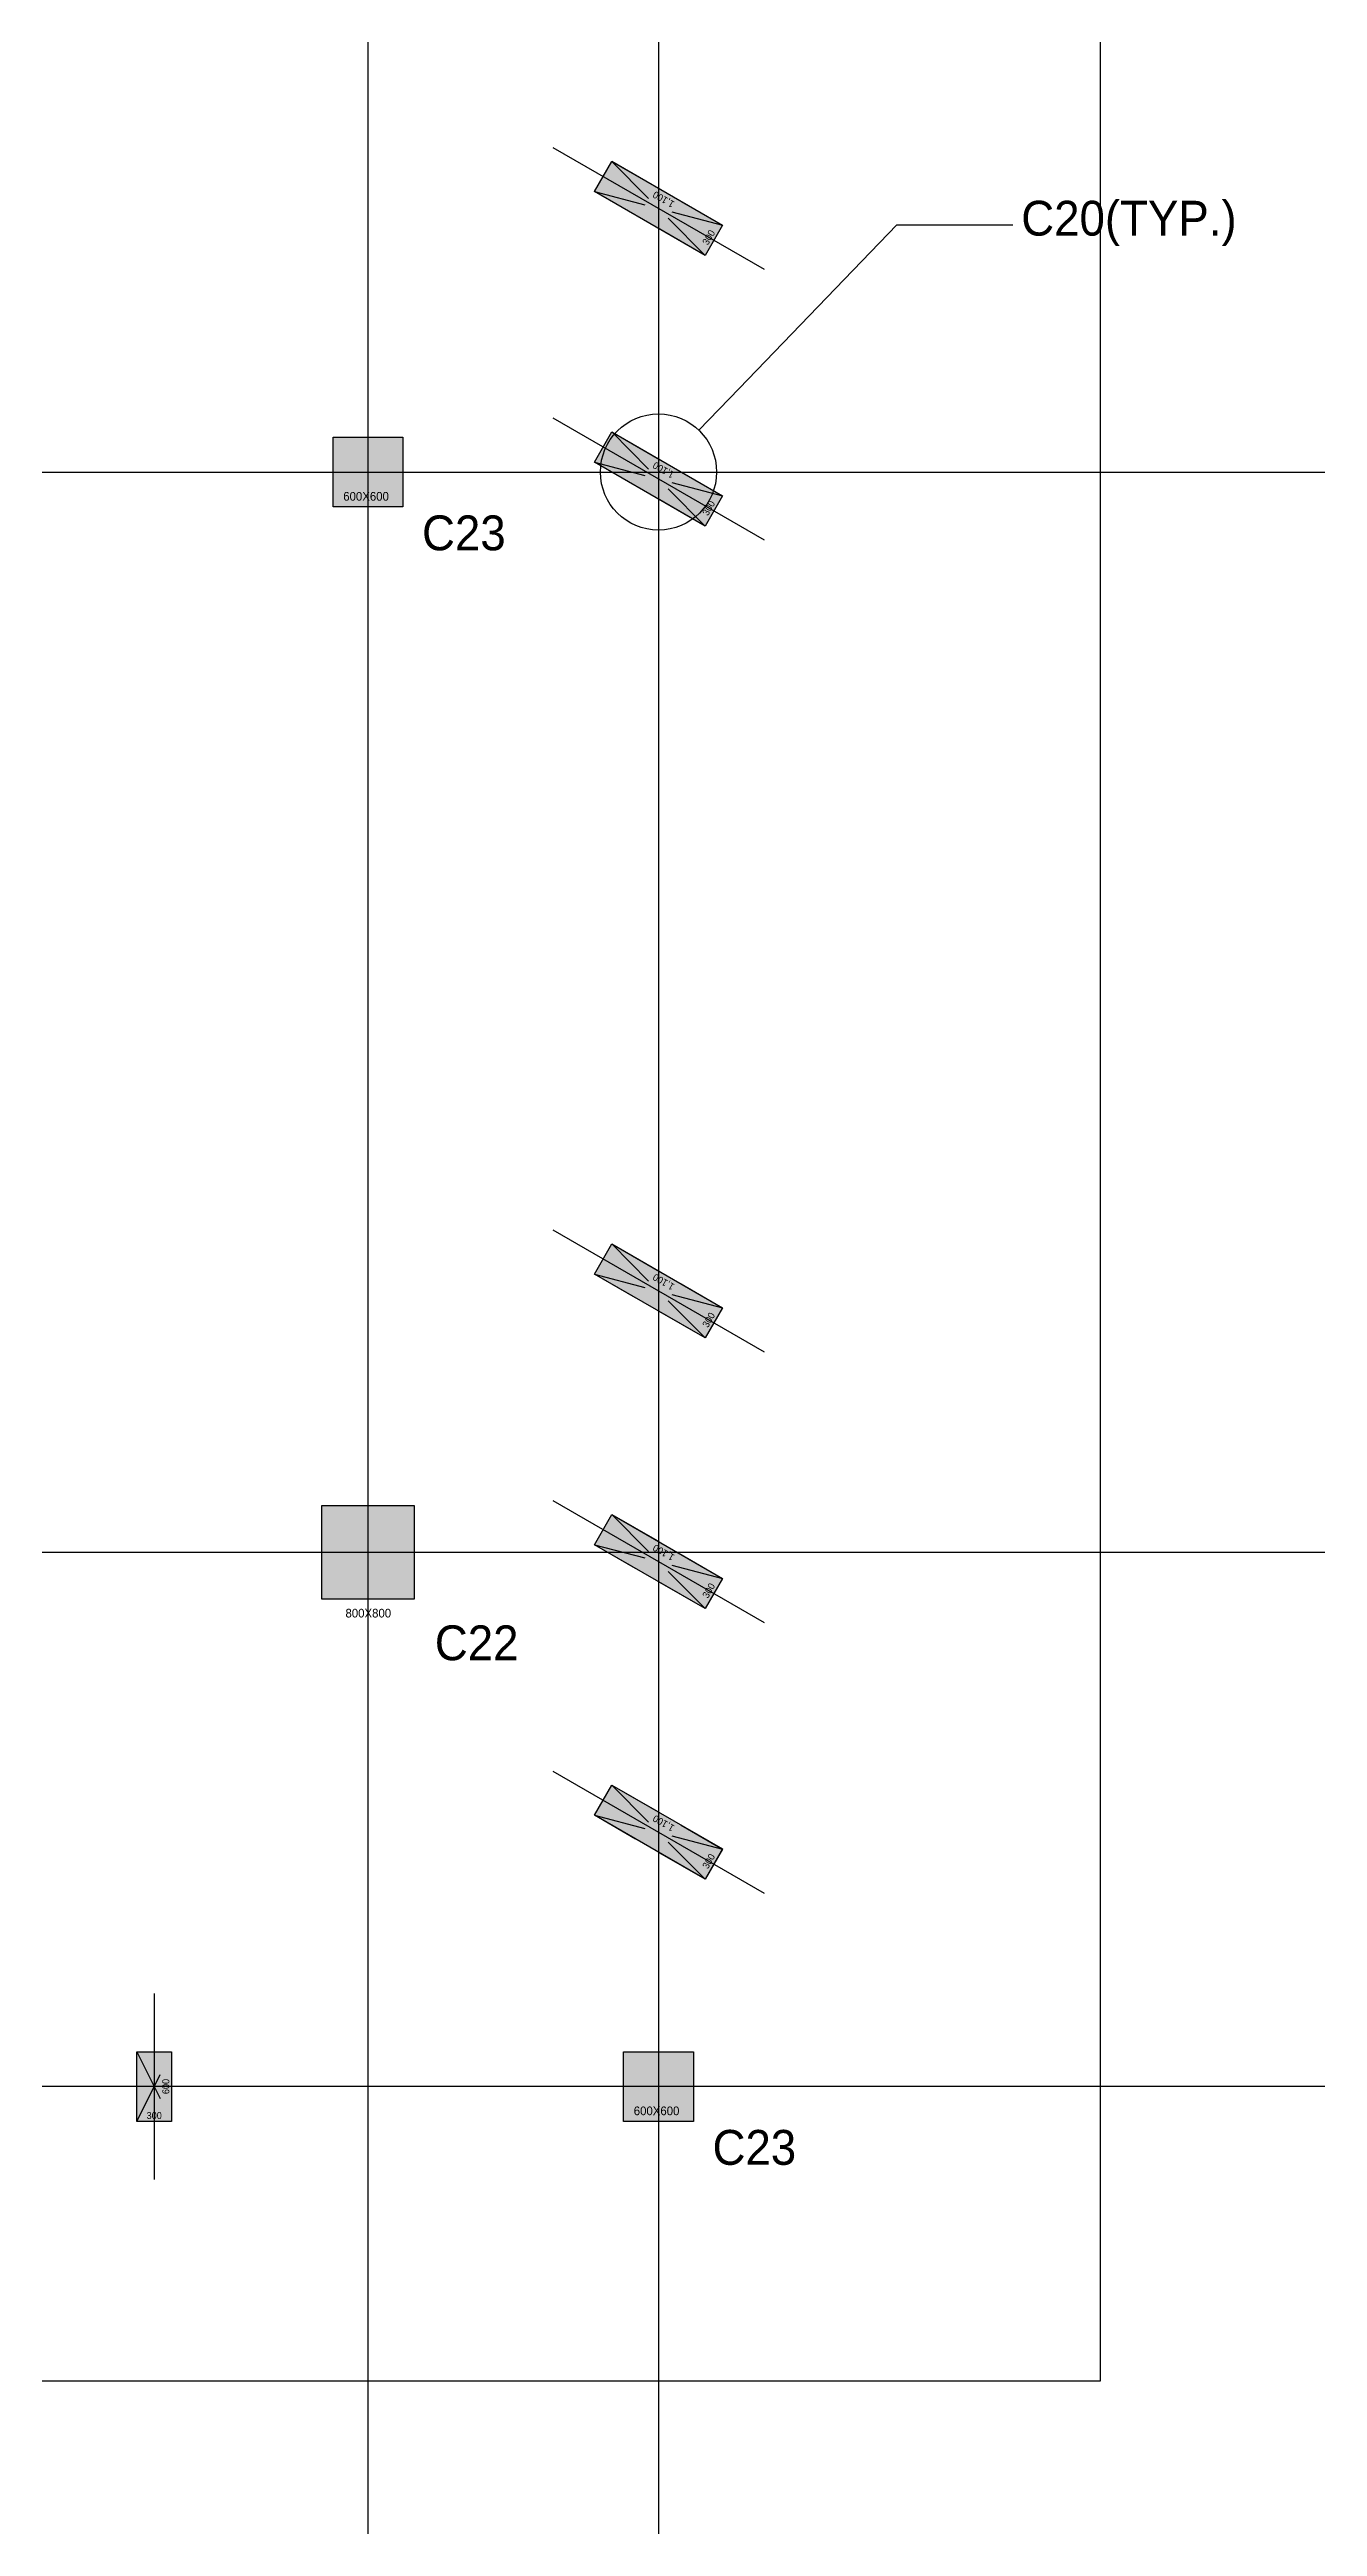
# Model space of a CAD drawing. Header units: millimetres. Extents: x -1318 to 252300, y 0 to 178200.
# Drawn here: x 174213 to 185125, y 25517 to 46842 of the extents above; entities that cross this region are included whole.
import ezdxf

# ---------------------------------------------------------------- set-up
doc = ezdxf.new("R2010")
doc.units = ezdxf.units.MM
doc.header["$LTSCALE"] = 300
doc.header["$PDSIZE"] = -1
doc.linetypes.add('HID', pattern=[2.3, 1.5, -0.8])
for name, color, linetype in [('A-CEN', 1, 'Continuous'), ('A-CEN_axis', 12, 'Continuous'), ('A-COLUMN', 2, 'Continuous'), ('A-DIM', 7, 'Continuous'), ('구조SOLID', 253, 'Continuous')]:
    doc.layers.add(name, color=color, linetype=linetype)
for name, color, linetype, plot in [('AS-HIDLINE', 205, 'Continuous', False), ('NOPLOT', 191, 'Continuous', False), ('기둥부호', 171, 'Continuous', False)]:
    doc.layers.add(name, color=color, linetype=linetype, plot=plot)
doc.styles.add('Gdim', font='Dotum.ttf')
doc.dimstyles.new('G-Xdim', dxfattribs={"dimscale": 30, "dimtxt": 2, "dimasz": 1, "dimexe": 1.2, "dimexo": 1.2, "dimgap": 0, "dimtad": 1, "dimdec": 1, "dimdsep": 46, "dimlunit": 6, "dimtxsty": 'Gdim', "dimcen": 1, "dimse1": 1, "dimse2": 1, "dimsd1": 1, "dimsd2": 1, "dimclrd": 1, "dimclre": 1, "dimclrt": 256, "dimadec": 0, "dimazin": 0, "dimtfac": 1, "dimtdec": 1, "dimtix": 1, "dimtmove": 2, "dimatfit": 1, "dimfxl": 0, "dimtolj": 1, "dimlwd": -1, "dimlwe": -1, "dimarcsym": 0})

# ---------------------------------------------------------------- blocks, each defined once
blk = doc.blocks.new('grid-noplot-update')
at = {"layer": 'A-CEN_axis'}
for p, q in [((126600, -123905), (126600, 4895)), ((129100, -55095.9), (129100, -123905)), ((91124.9, -105400), (149346.4, -105400)), ((91124.9, -114700), (149346.4, -114700)), ((149346.4, -119300), (91124.9, -119300))]:
    blk.add_line(p, q, dxfattribs=at)
blk = doc.blocks.new('C22')
at = {"layer": 'A-COLUMN'}
blk.add_lwpolyline([(-400, -400), (400, -400), (400, 400), (-400, 400)], close=True, dxfattribs=at)
at = {"layer": 'NOPLOT', "style": 'Gdim'}
blk.add_text('800X800', height=75, dxfattribs=at).set_placement((-194, -562))
blk = doc.blocks.new('c23')
at = {"layer": 'A-COLUMN'}
blk.add_lwpolyline([(-300, 300), (300, 300), (300, -300), (-300, -300)], close=True, dxfattribs=at)
at = {"layer": 'NOPLOT', "style": 'Gdim'}
blk.add_text('600X600', height=75, dxfattribs=at).set_placement((-213, -247))
blk = doc.blocks.new('C20')
at = {"layer": 'A-COLUMN'}
blk.add_lwpolyline([(787, 763), (1740, 213), (1590, -47), (637, 503)], close=True, dxfattribs=at)
blk = doc.blocks.new('C30')
at = {"layer": 'A-COLUMN', "elevation": 0}
blk.add_lwpolyline([(350, 50), (50, 50), (50, 650), (350, 650)], close=True, dxfattribs=at)
blk = doc.blocks.new('_DOTBLANK')
at = {"color": 0, "linetype": 'ByBlock'}
blk.add_line((-0.5, 0), (-1, 0), dxfattribs=at)
blk.add_circle((0, 0), 0.5, dxfattribs=at)
blk = doc.blocks.new('*D107')
at = {"layer": 'Defpoints', "color": 0, "linetype": 'Continuous', "transparency": 16777216}
for p in [(-820, -600), (-520, -580), (-520, -600)]:
    blk.add_point(p, dxfattribs=at)
at = {"layer": 'AS-HIDLINE', "linetype": 'Continuous', "transparency": 16777216, "insert": (-670, -550), "char_height": 60, "attachment_point": 5, "style": 'Gdim'}
blk.add_mtext('\\A1;300', dxfattribs=at)
blk = doc.blocks.new('*D108')
at = {"layer": 'Defpoints', "color": 0, "linetype": 'Continuous', "transparency": 16777216}
for p in [(-520, 0), (-540, 0), (-520, -600)]:
    blk.add_point(p, dxfattribs=at)
at = {"layer": 'AS-HIDLINE', "linetype": 'Continuous', "transparency": 16777216, "insert": (-570, -300), "char_height": 60, "attachment_point": 5, "rotation": 90, "style": 'Gdim'}
blk.add_mtext('\\A1;600', dxfattribs=at)
blk = doc.blocks.new('*D103')
at = {"layer": 'Defpoints', "color": 0, "linetype": 'Continuous', "transparency": 16777216}
for p in [(-820, -1100), (-520, -1080), (-520, -1100)]:
    blk.add_point(p, dxfattribs=at)
at = {"layer": 'AS-HIDLINE', "linetype": 'Continuous', "transparency": 16777216, "insert": (-670, -1050), "char_height": 60, "attachment_point": 5, "style": 'Gdim'}
blk.add_mtext('\\A1;300', dxfattribs=at)
blk = doc.blocks.new('*D104')
at = {"layer": 'Defpoints', "color": 0, "linetype": 'Continuous', "transparency": 16777216}
for p in [(-520, 0), (-540, 0), (-520, -1100)]:
    blk.add_point(p, dxfattribs=at)
at = {"layer": 'AS-HIDLINE', "linetype": 'Continuous', "transparency": 16777216, "insert": (-576, -550), "char_height": 60, "attachment_point": 5, "rotation": 90, "style": 'Gdim'}
blk.add_mtext('\\A1;1,100', dxfattribs=at)
blk = doc.blocks.new('*U109')
at = {"layer": 'AS-HIDLINE', "linetype": 'HID'}
for p, q in [((-820.09, -600), (-520.09, 0)), ((-820.09, 0), (-520.09, -600))]:
    blk.add_line(p, q, dxfattribs=at)
blk.add_lwpolyline([(-820.09, -600), (-820.09, 0), (-520.09, 0), (-520.09, -600)], close=True, dxfattribs=at)
at = {"layer": 'AS-HIDLINE', "linetype": 'Continuous'}
dim = blk.add_linear_dim(base=(-539.96, 0), p1=(-520.09, -600), p2=(-520.09, 0), angle=90, dimstyle='G-Xdim', override={"dimtxsty": 'Gdim'}, dxfattribs=at)
dim.commit()
dim.dimension.update_dxf_attribs({"geometry": '*D108', "text_midpoint": (-570.01, -300)})
dim = blk.add_linear_dim(base=(-520.09, -580.06), p1=(-820.09, -600), p2=(-520.09, -600), dimstyle='G-Xdim', override={"dimtxsty": 'Gdim'}, dxfattribs=at)
dim.commit()
dim.dimension.update_dxf_attribs({"geometry": '*D107', "text_midpoint": (-670.09, -550.02)})
blk = doc.blocks.new('*U105')
at = {"layer": 'AS-HIDLINE', "linetype": 'HID'}
for p, q in [((-820.09, -1100), (-520.09, 0)), ((-820.09, 0), (-520.09, -1100))]:
    blk.add_line(p, q, dxfattribs=at)
blk.add_lwpolyline([(-820.09, -1100), (-820.09, 0), (-520.09, 0), (-520.09, -1100)], close=True, dxfattribs=at)
at = {"layer": 'AS-HIDLINE', "linetype": 'Continuous'}
dim = blk.add_linear_dim(base=(-539.96, 0), p1=(-520.09, -1100), p2=(-520.09, 0), angle=90, dimstyle='G-Xdim', override={"dimtxsty": 'Gdim'}, dxfattribs=at)
dim.commit()
dim.dimension.update_dxf_attribs({"geometry": '*D104', "text_midpoint": (-575.79, -550)})
dim = blk.add_linear_dim(base=(-520.09, -1080.06), p1=(-820.09, -1100), p2=(-520.09, -1100), dimstyle='G-Xdim', override={"dimtxsty": 'Gdim'}, dxfattribs=at)
dim.commit()
dim.dimension.update_dxf_attribs({"geometry": '*D103', "text_midpoint": (-670.09, -1050.02)})

msp = doc.modelspace()

# ---------------------------------------------------------------- hatches: boundary and pattern name
at = {"layer": '구조SOLID', "transparency": 33554687}
h = msp.add_hatch(color=256, dxfattribs=at)
h.dxf.hatch_style = 1
h.paths.add_polyline_path([(145954, 62105), (145154, 62105), (145154, 61305), (145954, 61305)])
h.paths.add_polyline_path([(156754, 62105), (155954, 62105), (155954, 61305), (156754, 61305)])
h.paths.add_polyline_path([(167754, 62105), (166954, 62105), (166954, 61305), (167754, 61305)])
h.paths.add_polyline_path([(171654, 62105), (170854, 62105), (170854, 61305), (171654, 61305)])
h.paths.add_polyline_path([(177254, 62005), (176654, 62005), (176654, 61405), (177254, 61405)])
h.paths.add_polyline_path([(145954, 52905), (145154, 52905), (145154, 52105), (145954, 52105)])
h.paths.add_polyline_path([(145454, 52105), (145154, 52105), (145154, 48805), (145639, 48805), (145639, 49105), (145454, 49105)])
h.paths.add_polyline_path([(151854, 52405), (145954, 52405), (145954, 52105), (151554, 52105), (151554, 49105), (146769, 49105), (146769, 48805), (151854, 48805)])
h.paths.add_polyline_path([(156754, 52905), (155954, 52905), (155954, 52105), (156754, 52105)])
h.paths.add_polyline_path([(167754, 52905), (166954, 52905), (166954, 52105), (167754, 52105)])
h.paths.add_polyline_path([(171654, 52905), (170854, 52905), (170854, 52105), (171654, 52105)])
h.paths.add_polyline_path([(177254, 52805), (176654, 52805), (176654, 52205), (177254, 52205)])
h.paths.add_polyline_path([(145954, 43605), (145154, 43605), (145154, 42805), (145954, 42805)])
h.paths.add_polyline_path([(156754, 43605), (155954, 43605), (155954, 42805), (156754, 42805)])
h.paths.add_polyline_path([(167754, 43605), (166954, 43605), (166954, 42805), (167754, 42805)])
h.paths.add_polyline_path([(171654, 43605), (170854, 43605), (170854, 42805), (171654, 42805)])
h.paths.add_polyline_path([(177254, 43505), (176654, 43505), (176654, 42905), (177254, 42905)])
h.paths.add_polyline_path([(145154, 34305), (144604, 34305), (144604, 34505), (144404, 34505), (144404, 34105), (145154, 34105)])
h.paths.add_polyline_path([(145954, 34305), (145154, 34305), (145154, 33505), (145954, 33505)])
h.paths.add_polyline_path([(145954, 33505), (145754, 33505), (145754, 32105), (146154, 32105), (146154, 32305), (145954, 32305)])
h.paths.add_polyline_path([(145754, 29605), (145154, 29605), (145154, 29005), (145754, 29005)])
h.paths.add_polyline_path([(149644, 29605), (149344, 29605), (149344, 29005), (149644, 29005)])
h.paths.add_polyline_path([(153304, 29605), (153004, 29605), (153004, 29005), (153304, 29005)])
h.paths.add_polyline_path([(156754, 34305), (155954, 34305), (155954, 33505), (156754, 33505)])
h.paths.add_polyline_path([(156964, 29605), (156664, 29605), (156664, 29005), (156964, 29005)])
h.paths.add_polyline_path([(160624, 29605), (160324, 29605), (160324, 29005), (160624, 29005)])
h.paths.add_polyline_path([(164284, 29605), (163984, 29605), (163984, 29005), (164284, 29005)])
h.paths.add_polyline_path([(167944, 29605), (167644, 29605), (167644, 29005), (167944, 29005)])
h.paths.add_polyline_path([(167754, 34305), (166954, 34305), (166954, 33505), (167754, 33505)])
h.paths.add_polyline_path([(171604, 29605), (171304, 29605), (171304, 29005), (171604, 29005)])
h.paths.add_polyline_path([(175264, 29605), (174964, 29605), (174964, 29005), (175264, 29005)])
h.paths.add_polyline_path([(177354, 34305), (176554, 34305), (176554, 33505), (177354, 33505)])
h.paths.add_polyline_path([(179052, 36560), (178902, 36300), (179855, 35750), (180005, 36010)])
h.paths.add_polyline_path([(179052, 34230), (178902, 33970), (179855, 33420), (180005, 33680)])
h.paths.add_polyline_path([(179052, 31900), (178902, 31640), (179855, 31090), (180005, 31350)])
h.paths.add_polyline_path([(179754, 29605), (179154, 29605), (179154, 29005), (179754, 29005)])
h.paths.add_polyline_path([(180005, 43000), (179052, 43550), (178902, 43290), (179855, 42740)])
h.paths.add_polyline_path([(179052, 45880), (178902, 45620), (179855, 45070), (180005, 45330)])
h.paths.add_polyline_path([(179052, 48210), (178902, 47950), (179855, 47400), (180005, 47660)])
h.paths.add_polyline_path([(179052, 50540), (178902, 50280), (179855, 49730), (180005, 49990)])
h.paths.add_polyline_path([(179052, 52870), (178902, 52610), (179855, 52060), (180005, 52320)])
h.paths.add_polyline_path([(179052, 55200), (178902, 54940), (179855, 54390), (180005, 54650)])
h.paths.add_polyline_path([(179052, 57530), (178902, 57270), (179855, 56720), (180005, 56980)])
h.paths.add_polyline_path([(179052, 59860), (178902, 59600), (179855, 59050), (180005, 59310)])
h.paths.add_polyline_path([(179052, 62190), (178902, 61930), (179855, 61380), (180005, 61640)])
h.paths.add_polyline_path([(179052, 64520), (178902, 64260), (179855, 63710), (180005, 63970)])
h.paths.add_polyline_path([(179052, 66850), (178902, 66590), (179855, 66040), (180005, 66300)])
h.paths.add_polyline_path([(179052, 69180), (178902, 68920), (179855, 68370), (180005, 68630)])
h.paths.add_polyline_path([(179052, 71510), (178902, 71250), (179855, 70700), (180005, 70960)])
h.paths.add_polyline_path([(179052, 73840), (178902, 73580), (179855, 73030), (180005, 73290)])
h.paths.add_polyline_path([(179052, 76170), (178902, 75910), (179855, 75360), (180005, 75620)])
h.paths.add_polyline_path([(179052, 78500), (178902, 78240), (179855, 77690), (180005, 77950)])
h.paths.add_polyline_path([(179052, 80830), (178902, 80570), (179855, 80020), (180005, 80280)])
h.paths.add_polyline_path([(179052, 83160), (178902, 82900), (179855, 82350), (180005, 82610)])
h.paths.add_polyline_path([(179052, 85490), (178902, 85230), (179855, 84680), (180005, 84940)])
h.paths.add_polyline_path([(179052, 87820), (178902, 87560), (179855, 87010), (180005, 87270)])
h.paths.add_polyline_path([(179754, 90105), (179154, 90105), (179154, 89505), (179754, 89505)])

# ---------------------------------------------------------------- linework, layer by layer
at = {"layer": 'A-CEN'}
for p, q in [((178544, 46000), (180363, 44950)), ((178544, 43670), (180363, 42620)), ((178544, 36680), (180363, 35630)), ((178544, 34350), (180363, 33300)), ((178544, 32020), (180363, 30970)), ((175114, 30105), (175114, 28505))]:
    msp.add_line(p, q, dxfattribs=at)
at = {"layer": 'NOPLOT', "elevation": 0}
msp.add_lwpolyline([(141478, 26770), (183257, 26770), (183257, 81360), (141478, 81360)], close=True, dxfattribs=at)
at = {"layer": '기둥부호', "linetype": 'ByBlock', "lineweight": -2}
msp.add_line((181504, 45334), (182504, 45334), dxfattribs=at)
at = {"layer": '기둥부호', "linetype": 'ByBlock', "lineweight": -2, "elevation": 0}
msp.add_lwpolyline([(180147, 43925), (181504, 45334)], dxfattribs=at)

# ---------------------------------------------------------------- block references
at = {"layer": 'A-COLUMN'}
for name, p in [('C20', (178265, 45117)), ('c23', (176954, 43205)), ('C20', (178265, 42787)), ('C20', (178265, 35797)), ('C22', (176954, 33905)), ('C20', (178265, 33467)), ('C20', (178265, 31137)), ('C30', (174914, 28955)), ('c23', (179454, 29305))]:
    msp.add_blockref(name, p, dxfattribs=at)
at = {"layer": 'A-DIM'}
msp.add_blockref('grid-noplot-update', (50354, 148605), dxfattribs=at)
at = {"layer": 'AS-HIDLINE', "linetype": 'Continuous', "rotation": 59.99999999973986}
for p in [(179312, 46330), (179312, 44000), (179312, 37010), (179312, 34680), (179312, 32350)]:
    msp.add_blockref('*U105', p, dxfattribs=at)
at = {"layer": 'AS-HIDLINE', "linetype": 'Continuous'}
msp.add_blockref('*U109', (175784, 29605), dxfattribs=at)
at = {"layer": '기둥부호', "linetype": 'ByBlock', "lineweight": -2, "xscale": 1000, "yscale": 1000, "zscale": 1000, "rotation": 226.0767138378393}
msp.add_blockref('_DOTBLANK', (179454, 43205), dxfattribs=at)

# ---------------------------------------------------------------- texts
at = {"layer": '기둥부호', "linetype": 'ByBlock', "style": 'Gdim'}
for s, p in [('C23', (177419, 42531)), ('C22', (177529, 32975)), ('C23', (179919, 28631))]:
    msp.add_text(s, height=300, dxfattribs=at).set_placement(p)
at = {"layer": '기둥부호', "linetype": 'ByBlock', "insert": (182576, 45540), "char_height": 300, "attachment_point": 1, "style": 'Gdim'}
msp.add_mtext('C20(TYP.)', dxfattribs=at)

doc.saveas('drawing.dxf')
